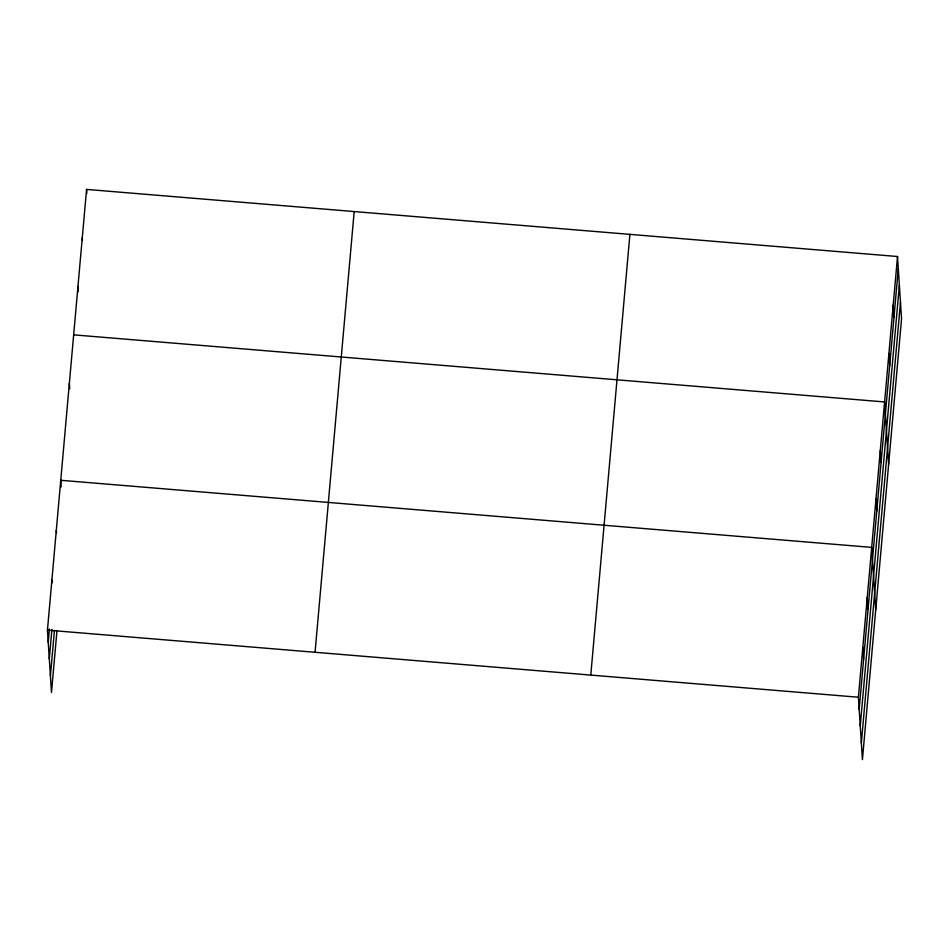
<?xml version="1.0" encoding="UTF-8"?>
<svg xmlns="http://www.w3.org/2000/svg" width="949" height="949" viewBox="0 0 949 949"><rect width="100%" height="100%" fill="white"/><g stroke="black" fill="none" stroke-linecap="round" stroke-linejoin="round"><path stroke-width="1.42" d="M56.964 630.788L51.483 692.485L47.45 630.136L86.573 189.409L897.517 256.515L901.55 318.864L862.427 759.591L858.394 697.23L897.517 256.515M48.233 642.248L49.407 629.021M49.301 658.831L51.91 629.448M50.416 675.913L54.449 630.373M315.056 652.271L354.191 211.556M590.776 675.083L629.911 234.367M859.177 709.342L898.3 268.626M860.245 725.926L899.367 285.198M861.348 743.008L900.482 302.292M73.666 334.855L884.61 401.949L888.644 464.298M47.45 630.136L858.394 697.23M893.211 304.985L893.994 317.108M888.905 353.467L889.688 365.579M880.304 450.431L881.087 462.543M875.998 498.901L876.781 511.025M875.725 609.744L871.692 547.383L60.748 480.289L61.187 487.015M867.256 597.336L868.038 609.448M862.819 647.277L863.614 659.401M86.573 189.409L86.834 193.454M82.278 237.891L82.444 240.583M77.972 286.373L78.316 291.758M69.36 383.325L69.704 388.71M56.323 530.242L56.489 532.935M51.887 580.183L52.053 582.876"/></g></svg>
